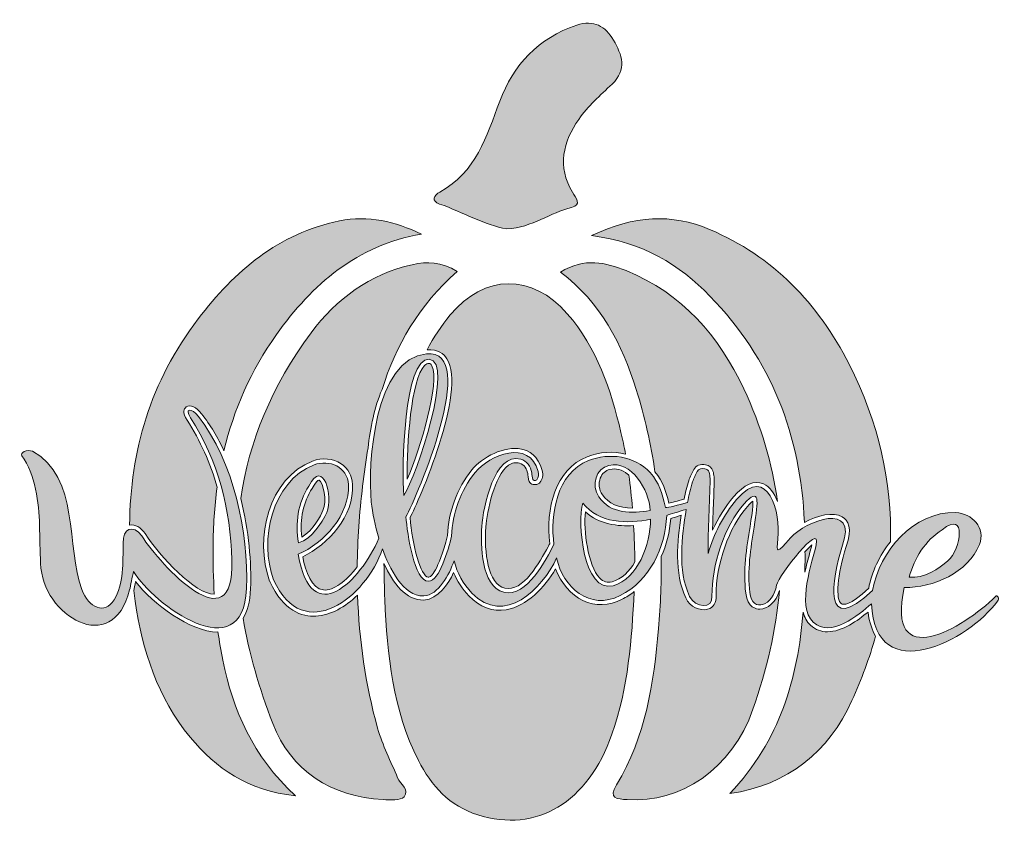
# Model space of a CAD drawing. Header units: inches. Extents: x 0.3 to 11.7, y -10.8 to -1.2.
import ezdxf

# ---------------------------------------------------------------- set-up
doc = ezdxf.new("R2010")
doc.units = ezdxf.units.IN
doc.header["$MEASUREMENT"] = 0
doc.layers.add('Layer 1', color=7, linetype='Continuous')

# ---------------------------------------------------------------- blocks, each defined once
blk = doc.blocks.new('block 3')
at = {"layer": 'Layer 1', "true_color": 0x9dbfbb}
h = blk.add_hatch(color=253, dxfattribs=at)
h.dxf.hatch_style = 2
edge = h.paths.add_edge_path()
edge.add_spline(control_points=[(5.17, -3.4), (5.444, -3.495), (5.699, -3.647), (5.956, -3.692), (6.259, -3.674), (6.467, -3.498), (6.716, -3.439), (6.836, -3.411), (6.767, -3.326), (6.727, -3.262), (6.542, -2.961), (6.617, -2.671), (6.799, -2.408), (6.906, -2.254), (7.052, -2.125), (7.189, -1.995), (7.37, -1.824), (7.305, -1.65), (7.206, -1.479), (7.11, -1.315), (6.976, -1.239), (6.775, -1.305), (6.325, -1.454), (6.032, -1.771), (5.874, -2.196), (5.72, -2.61), (5.595, -3.028), (5.171, -3.259), (5.105, -3.295), (5.064, -3.363), (5.17, -3.4)], knot_values=[0, 0, 0, 0, 1, 1, 1, 2, 2, 2, 3, 3, 3, 4, 4, 4, 5, 5, 5, 6, 6, 6, 7, 7, 7, 8, 8, 8, 9, 9, 9, 10, 10, 10, 10], degree=3, periodic=1)
h = blk.add_hatch(color=253, dxfattribs=at)
h.dxf.hatch_style = 2
edge = h.paths.add_edge_path()
edge.add_spline(control_points=[(1.721, -7.26), (1.893, -7.529), (2.311, -7.972), (2.531, -7.971), (2.519, -7.783), (2.515, -7.594), (2.516, -7.406), (2.517, -7.172), (2.533, -6.942), (2.564, -6.717), (2.485, -6.433), (2.368, -6.172), (2.211, -5.93), (2.153, -5.84), (2.174, -5.797), (2.202, -5.777), (2.247, -5.745), (2.319, -5.778), (2.382, -5.857), (2.485, -5.989), (2.572, -6.135), (2.644, -6.29), (2.759, -5.809), (2.957, -5.352), (3.258, -4.929), (3.679, -4.339), (4.201, -3.883), (4.958, -3.752), (4.65, -3.603), (4.333, -3.528), (3.996, -3.597), (3.282, -3.743), (2.768, -4.187), (2.342, -4.744), (1.779, -5.481), (1.546, -6.296), (1.539, -7.161), (1.602, -7.149), (1.669, -7.185), (1.721, -7.26)], knot_values=[0, 0, 0, 0, 1, 1, 1, 2, 2, 2, 3, 3, 3, 4, 4, 4, 5, 5, 5, 6, 6, 6, 7, 7, 7, 8, 8, 8, 9, 9, 9, 10, 10, 10, 11, 11, 11, 12, 12, 12, 13, 13, 13, 13], degree=3, periodic=1)
h = blk.add_hatch(color=253, dxfattribs=at)
h.dxf.hatch_style = 2
edge = h.paths.add_edge_path()
edge.add_spline(control_points=[(9.886, -7.064), (9.952, -7.103), (10.013, -7.195), (9.932, -7.413), (9.828, -7.742), (9.803, -8.036), (9.876, -8.082), (9.894, -8.093), (9.97, -8.113), (10.195, -7.901), (10.232, -7.709), (10.322, -7.516), (10.45, -7.355), (10.469, -6.658), (10.314, -5.962), (9.965, -5.274), (9.606, -4.567), (9.075, -4.01), (8.331, -3.697), (7.89, -3.511), (7.448, -3.528), (6.95, -3.77), (7.552, -3.845), (7.976, -4.108), (8.336, -4.478), (9.055, -5.218), (9.401, -6.116), (9.442, -7.128), (9.595, -7.047), (9.78, -7.001), (9.886, -7.064)], knot_values=[0, 0, 0, 0, 1, 1, 1, 2, 2, 2, 3, 3, 3, 4, 4, 4, 5, 5, 5, 6, 6, 6, 7, 7, 7, 8, 8, 8, 9, 9, 9, 10, 10, 10, 10], degree=3, periodic=1)
h = blk.add_hatch(color=253, dxfattribs=at)
h.dxf.hatch_style = 2
edge = h.paths.add_edge_path()
edge.add_spline(control_points=[(3.18, -7.82), (3.18, -7.819), (3.179, -7.818), (3.179, -7.816), (2.995, -7.317), (3.17, -6.609), (3.682, -6.41), (3.794, -6.368), (3.922, -6.38), (4.016, -6.442), (4.098, -6.496), (4.146, -6.582), (4.15, -6.684), (4.167, -7.054), (3.868, -7.39), (3.566, -7.531), (3.601, -7.707), (3.671, -7.904), (3.809, -7.92), (3.926, -7.934), (4.075, -7.816), (4.205, -7.649), (4.208, -7.335), (4.23, -7.02), (4.268, -6.705), (4.286, -6.554), (4.307, -6.404), (4.332, -6.256), (4.357, -6.024), (4.407, -5.778), (4.495, -5.573), (4.658, -5.06), (4.921, -4.586), (5.377, -4.188), (5.187, -4.077), (5.024, -4.071), (4.85, -4.11), (4.35, -4.222), (3.961, -4.51), (3.665, -4.907), (3.2, -5.534), (2.937, -6.184), (2.841, -6.85), (2.936, -7.228), (2.967, -7.606), (2.956, -7.904), (2.95, -8.065), (2.915, -8.176), (2.868, -8.252), (2.937, -8.659), (3.055, -9.071), (3.216, -9.485), (3.43, -10.038), (3.896, -10.344), (4.509, -10.375), (4.592, -10.379), (4.709, -10.389), (4.753, -10.342), (4.824, -10.266), (4.709, -10.196), (4.678, -10.121), (4.598, -9.928), (4.5, -9.739), (4.444, -9.539), (4.3, -9.025), (4.227, -8.504), (4.209, -7.981), (4.065, -8.119), (3.894, -8.217), (3.72, -8.226), (3.562, -8.235), (3.34, -8.171), (3.18, -7.82)], knot_values=[0, 0, 0, 0, 1, 1, 1, 2, 2, 2, 3, 3, 3, 4, 4, 4, 5, 5, 5, 6, 6, 6, 7, 7, 7, 8, 8, 8, 9, 9, 9, 10, 10, 10, 11, 11, 11, 12, 12, 12, 13, 13, 13, 14, 14, 14, 15, 15, 15, 16, 16, 16, 17, 17, 17, 18, 18, 18, 19, 19, 19, 20, 20, 20, 21, 21, 21, 22, 22, 22, 23, 23, 23, 24, 24, 24, 24], degree=3, periodic=1)
h = blk.add_hatch(color=253, dxfattribs=at)
h.dxf.hatch_style = 2
edge = h.paths.add_edge_path()
edge.add_spline(control_points=[(8.032, -6.857), (8.048, -6.782), (8.067, -6.71), (8.087, -6.641), (8.087, -6.64), (8.087, -6.639), (8.088, -6.638), (8.103, -6.594), (8.123, -6.55), (8.147, -6.509), (8.173, -6.463), (8.226, -6.441), (8.285, -6.453), (8.328, -6.463), (8.358, -6.488), (8.371, -6.525), (8.371, -6.525), (8.371, -6.526), (8.371, -6.527), (8.378, -6.55), (8.381, -6.574), (8.384, -6.595), (8.384, -6.595), (8.386, -6.606), (8.386, -6.606), (8.386, -6.608), (8.387, -6.611), (8.386, -6.614), (8.384, -6.732), (8.38, -6.851), (8.375, -6.967), (8.372, -7.05), (8.368, -7.134), (8.366, -7.219), (8.433, -7.074), (8.515, -6.942), (8.611, -6.831), (8.738, -6.682), (8.856, -6.631), (8.962, -6.677), (9.036, -6.71), (9.09, -6.787), (9.127, -6.883), (9.065, -6.44), (8.937, -6), (8.733, -5.565), (8.443, -4.948), (8.011, -4.443), (7.354, -4.18), (7.115, -4.085), (6.868, -4.023), (6.585, -4.196), (7.058, -4.556), (7.307, -5.042), (7.473, -5.573), (7.573, -5.891), (7.644, -6.212), (7.692, -6.536), (7.784, -6.652), (7.819, -6.761), (7.854, -6.902), (7.891, -6.894), (7.954, -6.879), (8.032, -6.857)], knot_values=[0, 0, 0, 0, 1, 1, 1, 2, 2, 2, 3, 3, 3, 4, 4, 4, 5, 5, 5, 6, 6, 6, 7, 7, 7, 8, 8, 8, 9, 9, 9, 10, 10, 10, 11, 11, 11, 12, 12, 12, 13, 13, 13, 14, 14, 14, 15, 15, 15, 16, 16, 16, 17, 17, 17, 18, 18, 18, 19, 19, 19, 20, 20, 20, 21, 21, 21, 21], degree=3, periodic=1)
h = blk.add_hatch(color=253, dxfattribs=at)
h.dxf.hatch_style = 2
edge = h.paths.add_edge_path()
edge.add_spline(control_points=[(5.254, -5.211), (5.498, -5.586), (4.918, -6.891), (4.824, -7.073), (4.849, -7.391), (4.95, -7.77), (5.037, -7.77), (5.037, -7.77), (5.038, -7.77), (5.038, -7.77), (5.073, -7.77), (5.149, -7.706), (5.262, -7.284), (5.273, -7.004), (5.375, -6.731), (5.547, -6.514), (5.668, -6.363), (5.93, -6.229), (6.127, -6.27), (6.213, -6.288), (6.324, -6.346), (6.37, -6.521), (6.385, -6.576), (6.376, -6.624), (6.344, -6.662), (6.343, -6.664), (6.341, -6.666), (6.339, -6.668), (6.321, -6.684), (6.294, -6.69), (6.267, -6.685), (6.246, -6.681), (6.226, -6.665), (6.218, -6.649), (6.216, -6.645), (6.214, -6.641), (6.213, -6.637), (6.21, -6.622), (6.208, -6.606), (6.206, -6.592), (6.205, -6.58), (6.204, -6.568), (6.201, -6.558), (6.201, -6.557), (6.201, -6.556), (6.201, -6.555), (6.192, -6.507), (6.163, -6.45), (6.106, -6.435), (6.061, -6.423), (6.019, -6.431), (5.978, -6.459), (5.808, -6.58), (5.724, -7.006), (5.711, -7.181), (5.69, -7.482), (5.735, -7.851), (5.933, -7.899), (6.148, -7.952), (6.345, -7.589), (6.44, -7.415), (6.447, -7.403), (6.453, -7.391), (6.459, -7.38), (6.408, -6.974), (6.523, -6.505), (6.897, -6.359), (7.045, -6.302), (7.203, -6.293), (7.347, -6.328), (7.331, -6.244), (7.314, -6.16), (7.294, -6.076), (7.174, -5.574), (7.014, -5.085), (6.665, -4.684), (6.253, -4.21), (5.694, -4.216), (5.294, -4.699), (5.189, -4.825), (5.099, -4.961), (5.023, -5.106), (5.151, -5.097), (5.219, -5.158), (5.254, -5.211)], knot_values=[0, 0, 0, 0, 1, 1, 1, 2, 2, 2, 3, 3, 3, 4, 4, 4, 5, 5, 5, 6, 6, 6, 7, 7, 7, 8, 8, 8, 9, 9, 9, 10, 10, 10, 11, 11, 11, 12, 12, 12, 13, 13, 13, 14, 14, 14, 15, 15, 15, 16, 16, 16, 17, 17, 17, 18, 18, 18, 19, 19, 19, 20, 20, 20, 21, 21, 21, 22, 22, 22, 23, 23, 23, 24, 24, 24, 25, 25, 25, 26, 26, 26, 27, 27, 27, 28, 28, 28, 28], degree=3, periodic=1)
h = blk.add_hatch(color=253, dxfattribs=at)
h.dxf.hatch_style = 2
edge = h.paths.add_edge_path()
edge.add_spline(control_points=[(5.08, -5.293), (5.069, -5.27), (5.057, -5.266), (5.046, -5.266), (5.045, -5.266), (5.044, -5.266), (5.043, -5.266), (5.031, -5.266), (5.015, -5.269), (4.994, -5.291), (4.832, -5.456), (4.786, -6.209), (4.79, -6.624), (4.946, -6.262), (5.175, -5.487), (5.08, -5.293)], knot_values=[0, 0, 0, 0, 1, 1, 1, 2, 2, 2, 3, 3, 3, 4, 4, 4, 5, 5, 5, 5], degree=3, periodic=1)
h = blk.add_hatch(color=253, dxfattribs=at)
h.dxf.hatch_style = 2
edge = h.paths.add_edge_path()
edge.add_spline(control_points=[(7.164, -6.508), (7.113, -6.52), (7.072, -6.557), (7.052, -6.61), (7.027, -6.673), (7.036, -6.746), (7.076, -6.804), (7.147, -6.909), (7.265, -6.962), (7.428, -6.962), (7.417, -6.832), (7.404, -6.702), (7.386, -6.574), (7.382, -6.57), (7.377, -6.566), (7.372, -6.562), (7.304, -6.51), (7.234, -6.491), (7.164, -6.508)], knot_values=[0, 0, 0, 0, 1, 1, 1, 2, 2, 2, 3, 3, 3, 4, 4, 4, 5, 5, 5, 6, 6, 6, 6], degree=3, periodic=1)
h = blk.add_hatch(color=253, dxfattribs=at)
h.dxf.hatch_style = 2
edge = h.paths.add_edge_path()
edge.add_spline(control_points=[(3.803, -6.991), (3.854, -6.878), (3.808, -6.657), (3.758, -6.633), (3.757, -6.633), (3.756, -6.633), (3.755, -6.633), (3.745, -6.633), (3.717, -6.654), (3.681, -6.725), (3.68, -6.727), (3.679, -6.728), (3.678, -6.73), (3.575, -6.89), (3.531, -7.091), (3.554, -7.3), (3.693, -7.22), (3.779, -7.048), (3.803, -6.991)], knot_values=[0, 0, 0, 0, 1, 1, 1, 2, 2, 2, 3, 3, 3, 4, 4, 4, 5, 5, 5, 6, 6, 6, 6], degree=3, periodic=1)
h = blk.add_hatch(color=253, dxfattribs=at)
h.dxf.hatch_style = 2
edge = h.paths.add_edge_path()
edge.add_spline(control_points=[(8.92, -8.145), (8.919, -8.145), (8.919, -8.145), (8.918, -8.145), (8.885, -8.145), (8.776, -8.13), (8.755, -7.957), (8.724, -7.697), (8.763, -7.429), (8.805, -7.176), (8.818, -7.102), (8.844, -6.942), (8.839, -6.879), (8.826, -6.889), (8.805, -6.907), (8.774, -6.942), (8.561, -7.177), (8.404, -7.626), (8.407, -7.988), (8.416, -8.066), (8.378, -8.126), (8.308, -8.146), (8.223, -8.169), (8.1, -8.122), (8.053, -8.014), (7.914, -7.716), (7.954, -7.352), (7.998, -7.045), (7.951, -7.06), (7.908, -7.073), (7.876, -7.082), (7.865, -7.243), (7.827, -7.395), (7.766, -7.53), (7.769, -7.809), (7.757, -8.09), (7.733, -8.372), (7.678, -9.011), (7.583, -9.64), (7.242, -10.203), (7.143, -10.367), (7.25, -10.368), (7.368, -10.376), (7.988, -10.419), (8.592, -10.022), (8.84, -9.317), (9.003, -8.854), (9.11, -8.39), (9.15, -7.926), (9.111, -8.065), (9.009, -8.145), (8.92, -8.145)], knot_values=[0, 0, 0, 0, 1, 1, 1, 2, 2, 2, 3, 3, 3, 4, 4, 4, 5, 5, 5, 6, 6, 6, 7, 7, 7, 8, 8, 8, 9, 9, 9, 10, 10, 10, 11, 11, 11, 12, 12, 12, 13, 13, 13, 14, 14, 14, 15, 15, 15, 16, 16, 16, 17, 17, 17, 17], degree=3, periodic=1)
h = blk.add_hatch(color=253, dxfattribs=at)
h.dxf.hatch_style = 2
edge = h.paths.add_edge_path()
edge.add_spline(control_points=[(6.877, -7.005), (6.855, -7.223), (6.904, -7.635), (7.046, -7.781), (7.089, -7.825), (7.135, -7.839), (7.189, -7.824), (7.304, -7.792), (7.393, -7.703), (7.458, -7.591), (7.455, -7.448), (7.45, -7.307), (7.442, -7.167), (7.257, -7.178), (7.038, -7.151), (6.877, -7.005)], knot_values=[0, 0, 0, 0, 1, 1, 1, 2, 2, 2, 3, 3, 3, 4, 4, 4, 5, 5, 5, 5], degree=3, periodic=1)
h = blk.add_hatch(color=253, dxfattribs=at)
h.dxf.hatch_style = 2
edge = h.paths.add_edge_path()
edge.add_spline(control_points=[(9.53, -7.391), (9.508, -7.411), (9.48, -7.439), (9.449, -7.473), (9.45, -7.553), (9.449, -7.633), (9.448, -7.713), (9.465, -7.634), (9.486, -7.559), (9.503, -7.495), (9.514, -7.455), (9.524, -7.42), (9.53, -7.391)], knot_values=[0, 0, 0, 0, 1, 1, 1, 2, 2, 2, 3, 3, 3, 4, 4, 4, 4], degree=3, periodic=1)
h = blk.add_hatch(color=253, dxfattribs=at)
h.dxf.hatch_style = 2
edge = h.paths.add_edge_path()
edge.add_spline(control_points=[(6.848, -8.043), (6.708, -7.976), (6.591, -7.84), (6.528, -7.673), (6.4, -7.892), (6.186, -8.111), (5.951, -8.152), (5.792, -8.179), (5.641, -8.123), (5.512, -7.989), (5.436, -7.911), (5.376, -7.818), (5.334, -7.717), (5.27, -7.851), (5.154, -8.028), (4.986, -8.038), (4.777, -8.049), (4.623, -7.837), (4.518, -7.611), (4.519, -7.75), (4.522, -7.89), (4.528, -8.03), (4.557, -8.678), (4.619, -9.323), (4.921, -9.916), (5.072, -10.214), (5.284, -10.449), (5.617, -10.554), (6.308, -10.772), (6.906, -10.411), (7.188, -9.61), (7.38, -9.063), (7.421, -8.496), (7.448, -7.94), (7.404, -7.974), (7.356, -8.004), (7.306, -8.029), (7.151, -8.108), (6.993, -8.113), (6.848, -8.043)], knot_values=[0, 0, 0, 0, 1, 1, 1, 2, 2, 2, 3, 3, 3, 4, 4, 4, 5, 5, 5, 6, 6, 6, 7, 7, 7, 8, 8, 8, 9, 9, 9, 10, 10, 10, 11, 11, 11, 12, 12, 12, 13, 13, 13, 13], degree=3, periodic=1)
h = blk.add_hatch(color=253, dxfattribs=at)
h.dxf.hatch_style = 2
edge = h.paths.add_edge_path()
edge.add_spline(control_points=[(1.609, -7.822), (1.601, -7.863), (1.593, -7.902), (1.587, -7.927), (1.592, -7.968), (1.598, -8.009), (1.604, -8.05), (1.69, -8.632), (1.866, -9.183), (2.248, -9.645), (2.55, -10.011), (2.919, -10.268), (3.481, -10.331), (2.977, -9.866), (2.751, -9.33), (2.63, -8.741), (2.607, -8.632), (2.589, -8.522), (2.574, -8.412), (2.572, -8.412), (2.571, -8.413), (2.57, -8.413), (2.248, -8.413), (1.812, -8.08), (1.609, -7.822)], knot_values=[0, 0, 0, 0, 1, 1, 1, 2, 2, 2, 3, 3, 3, 4, 4, 4, 5, 5, 5, 6, 6, 6, 7, 7, 7, 8, 8, 8, 8], degree=3, periodic=1)
h = blk.add_hatch(color=253, dxfattribs=at)
h.dxf.hatch_style = 2
edge = h.paths.add_edge_path()
edge.add_spline(control_points=[(9.711, -8.41), (9.641, -8.41), (9.574, -8.388), (9.514, -8.333), (9.47, -8.292), (9.443, -8.24), (9.427, -8.18), (9.366, -8.948), (9.159, -9.679), (8.57, -10.306), (9.248, -10.206), (9.727, -9.817), (9.999, -9.215), (10.112, -8.965), (10.204, -8.714), (10.276, -8.463), (10.235, -8.392), (10.203, -8.3), (10.188, -8.179), (10.068, -8.277), (9.883, -8.41), (9.711, -8.41)], knot_values=[0, 0, 0, 0, 1, 1, 1, 2, 2, 2, 3, 3, 3, 4, 4, 4, 5, 5, 5, 6, 6, 6, 7, 7, 7, 7], degree=3, periodic=1)
at = {"layer": 'Layer 1', "lineweight": 0}
for points, knots in [([(5.17, -3.4), (5.444, -3.495), (5.699, -3.647), (5.956, -3.692), (6.259, -3.674), (6.467, -3.498), (6.716, -3.439), (6.836, -3.411), (6.767, -3.326), (6.727, -3.262), (6.542, -2.961), (6.617, -2.671), (6.799, -2.408), (6.906, -2.254), (7.052, -2.125), (7.189, -1.995), (7.37, -1.824), (7.305, -1.65), (7.206, -1.479), (7.11, -1.315), (6.976, -1.239), (6.775, -1.305), (6.325, -1.454), (6.032, -1.771), (5.874, -2.196), (5.72, -2.61), (5.595, -3.028), (5.171, -3.259), (5.105, -3.295), (5.064, -3.363), (5.17, -3.4)], [0, 0, 0, 0, 1, 1, 1, 2, 2, 2, 3, 3, 3, 4, 4, 4, 5, 5, 5, 6, 6, 6, 7, 7, 7, 8, 8, 8, 9, 9, 9, 10, 10, 10, 10]), ([(1.721, -7.26), (1.893, -7.529), (2.311, -7.972), (2.531, -7.971), (2.519, -7.783), (2.515, -7.594), (2.516, -7.406), (2.517, -7.172), (2.533, -6.942), (2.564, -6.717), (2.485, -6.433), (2.368, -6.172), (2.211, -5.93), (2.153, -5.84), (2.174, -5.797), (2.202, -5.777), (2.247, -5.745), (2.319, -5.778), (2.382, -5.857), (2.485, -5.989), (2.572, -6.135), (2.644, -6.29), (2.759, -5.809), (2.957, -5.352), (3.258, -4.929), (3.679, -4.339), (4.201, -3.883), (4.958, -3.752), (4.65, -3.603), (4.333, -3.528), (3.996, -3.597), (3.282, -3.743), (2.768, -4.187), (2.342, -4.744), (1.779, -5.481), (1.546, -6.296), (1.539, -7.161), (1.602, -7.149), (1.669, -7.185), (1.721, -7.26)], [0, 0, 0, 0, 1, 1, 1, 2, 2, 2, 3, 3, 3, 4, 4, 4, 5, 5, 5, 6, 6, 6, 7, 7, 7, 8, 8, 8, 9, 9, 9, 10, 10, 10, 11, 11, 11, 12, 12, 12, 13, 13, 13, 13]), ([(9.886, -7.064), (9.952, -7.103), (10.013, -7.195), (9.932, -7.413), (9.828, -7.742), (9.803, -8.036), (9.876, -8.082), (9.894, -8.093), (9.97, -8.113), (10.195, -7.901), (10.232, -7.709), (10.322, -7.516), (10.45, -7.355), (10.469, -6.658), (10.314, -5.962), (9.965, -5.274), (9.606, -4.567), (9.075, -4.01), (8.331, -3.697), (7.89, -3.511), (7.448, -3.528), (6.95, -3.77), (7.552, -3.845), (7.976, -4.108), (8.336, -4.478), (9.055, -5.218), (9.401, -6.116), (9.442, -7.128), (9.595, -7.047), (9.78, -7.001), (9.886, -7.064)], [0, 0, 0, 0, 1, 1, 1, 2, 2, 2, 3, 3, 3, 4, 4, 4, 5, 5, 5, 6, 6, 6, 7, 7, 7, 8, 8, 8, 9, 9, 9, 10, 10, 10, 10]), ([(3.18, -7.82), (3.18, -7.819), (3.179, -7.818), (3.179, -7.816), (2.995, -7.317), (3.17, -6.609), (3.682, -6.41), (3.794, -6.368), (3.922, -6.38), (4.016, -6.442), (4.098, -6.496), (4.146, -6.582), (4.15, -6.684), (4.167, -7.054), (3.868, -7.39), (3.566, -7.531), (3.601, -7.707), (3.671, -7.904), (3.809, -7.92), (3.926, -7.934), (4.075, -7.816), (4.205, -7.649), (4.208, -7.335), (4.23, -7.02), (4.268, -6.705), (4.286, -6.554), (4.307, -6.404), (4.332, -6.256), (4.357, -6.024), (4.407, -5.778), (4.495, -5.573), (4.658, -5.06), (4.921, -4.586), (5.377, -4.188), (5.187, -4.077), (5.024, -4.071), (4.85, -4.11), (4.35, -4.222), (3.961, -4.51), (3.665, -4.907), (3.2, -5.534), (2.937, -6.184), (2.841, -6.85), (2.936, -7.228), (2.967, -7.606), (2.956, -7.904), (2.95, -8.065), (2.915, -8.176), (2.868, -8.252), (2.937, -8.659), (3.055, -9.071), (3.216, -9.485), (3.43, -10.038), (3.896, -10.344), (4.509, -10.375), (4.592, -10.379), (4.709, -10.389), (4.753, -10.342), (4.824, -10.266), (4.709, -10.196), (4.678, -10.121), (4.598, -9.928), (4.5, -9.739), (4.444, -9.539), (4.3, -9.025), (4.227, -8.504), (4.209, -7.981), (4.065, -8.119), (3.894, -8.217), (3.72, -8.226), (3.562, -8.235), (3.34, -8.171), (3.18, -7.82)], [0, 0, 0, 0, 1, 1, 1, 2, 2, 2, 3, 3, 3, 4, 4, 4, 5, 5, 5, 6, 6, 6, 7, 7, 7, 8, 8, 8, 9, 9, 9, 10, 10, 10, 11, 11, 11, 12, 12, 12, 13, 13, 13, 14, 14, 14, 15, 15, 15, 16, 16, 16, 17, 17, 17, 18, 18, 18, 19, 19, 19, 20, 20, 20, 21, 21, 21, 22, 22, 22, 23, 23, 23, 24, 24, 24, 24]), ([(8.032, -6.857), (8.048, -6.782), (8.067, -6.71), (8.087, -6.641), (8.087, -6.64), (8.087, -6.639), (8.088, -6.638), (8.103, -6.594), (8.123, -6.55), (8.147, -6.509), (8.173, -6.463), (8.226, -6.441), (8.285, -6.453), (8.328, -6.463), (8.358, -6.488), (8.371, -6.525), (8.371, -6.525), (8.371, -6.526), (8.371, -6.527), (8.378, -6.55), (8.381, -6.574), (8.384, -6.595), (8.384, -6.595), (8.386, -6.606), (8.386, -6.606), (8.386, -6.608), (8.387, -6.611), (8.386, -6.614), (8.384, -6.732), (8.38, -6.851), (8.375, -6.967), (8.372, -7.05), (8.368, -7.134), (8.366, -7.219), (8.433, -7.074), (8.515, -6.942), (8.611, -6.831), (8.738, -6.682), (8.856, -6.631), (8.962, -6.677), (9.036, -6.71), (9.09, -6.787), (9.127, -6.883), (9.065, -6.44), (8.937, -6), (8.733, -5.565), (8.443, -4.948), (8.011, -4.443), (7.354, -4.18), (7.115, -4.085), (6.868, -4.023), (6.585, -4.196), (7.058, -4.556), (7.307, -5.042), (7.473, -5.573), (7.573, -5.891), (7.644, -6.212), (7.692, -6.536), (7.784, -6.652), (7.819, -6.761), (7.854, -6.902), (7.891, -6.894), (7.954, -6.879), (8.032, -6.857)], [0, 0, 0, 0, 1, 1, 1, 2, 2, 2, 3, 3, 3, 4, 4, 4, 5, 5, 5, 6, 6, 6, 7, 7, 7, 8, 8, 8, 9, 9, 9, 10, 10, 10, 11, 11, 11, 12, 12, 12, 13, 13, 13, 14, 14, 14, 15, 15, 15, 16, 16, 16, 17, 17, 17, 18, 18, 18, 19, 19, 19, 20, 20, 20, 21, 21, 21, 21]), ([(5.254, -5.211), (5.498, -5.586), (4.918, -6.891), (4.824, -7.073), (4.849, -7.391), (4.95, -7.77), (5.037, -7.77), (5.037, -7.77), (5.038, -7.77), (5.038, -7.77), (5.073, -7.77), (5.149, -7.706), (5.262, -7.284), (5.273, -7.004), (5.375, -6.731), (5.547, -6.514), (5.668, -6.363), (5.93, -6.229), (6.127, -6.27), (6.213, -6.288), (6.324, -6.346), (6.37, -6.521), (6.385, -6.576), (6.376, -6.624), (6.344, -6.662), (6.343, -6.664), (6.341, -6.666), (6.339, -6.668), (6.321, -6.684), (6.294, -6.69), (6.267, -6.685), (6.246, -6.681), (6.226, -6.665), (6.218, -6.649), (6.216, -6.645), (6.214, -6.641), (6.213, -6.637), (6.21, -6.622), (6.208, -6.606), (6.206, -6.592), (6.205, -6.58), (6.204, -6.568), (6.201, -6.558), (6.201, -6.557), (6.201, -6.556), (6.201, -6.555), (6.192, -6.507), (6.163, -6.45), (6.106, -6.435), (6.061, -6.423), (6.019, -6.431), (5.978, -6.459), (5.808, -6.58), (5.724, -7.006), (5.711, -7.181), (5.69, -7.482), (5.735, -7.851), (5.933, -7.899), (6.148, -7.952), (6.345, -7.589), (6.44, -7.415), (6.447, -7.403), (6.453, -7.391), (6.459, -7.38), (6.408, -6.974), (6.523, -6.505), (6.897, -6.359), (7.045, -6.302), (7.203, -6.293), (7.347, -6.328), (7.331, -6.244), (7.314, -6.16), (7.294, -6.076), (7.174, -5.574), (7.014, -5.085), (6.665, -4.684), (6.253, -4.21), (5.694, -4.216), (5.294, -4.699), (5.189, -4.825), (5.099, -4.961), (5.023, -5.106), (5.151, -5.097), (5.219, -5.158), (5.254, -5.211)], [0, 0, 0, 0, 1, 1, 1, 2, 2, 2, 3, 3, 3, 4, 4, 4, 5, 5, 5, 6, 6, 6, 7, 7, 7, 8, 8, 8, 9, 9, 9, 10, 10, 10, 11, 11, 11, 12, 12, 12, 13, 13, 13, 14, 14, 14, 15, 15, 15, 16, 16, 16, 17, 17, 17, 18, 18, 18, 19, 19, 19, 20, 20, 20, 21, 21, 21, 22, 22, 22, 23, 23, 23, 24, 24, 24, 25, 25, 25, 26, 26, 26, 27, 27, 27, 28, 28, 28, 28]), ([(5.08, -5.293), (5.069, -5.27), (5.057, -5.266), (5.046, -5.266), (5.045, -5.266), (5.044, -5.266), (5.043, -5.266), (5.031, -5.266), (5.015, -5.269), (4.994, -5.291), (4.832, -5.456), (4.786, -6.209), (4.79, -6.624), (4.946, -6.262), (5.175, -5.487), (5.08, -5.293)], [0, 0, 0, 0, 1, 1, 1, 2, 2, 2, 3, 3, 3, 4, 4, 4, 5, 5, 5, 5]), ([(7.164, -6.508), (7.113, -6.52), (7.072, -6.557), (7.052, -6.61), (7.027, -6.673), (7.036, -6.746), (7.076, -6.804), (7.147, -6.909), (7.265, -6.962), (7.428, -6.962), (7.417, -6.832), (7.404, -6.702), (7.386, -6.574), (7.382, -6.57), (7.377, -6.566), (7.372, -6.562), (7.304, -6.51), (7.234, -6.491), (7.164, -6.508)], [0, 0, 0, 0, 1, 1, 1, 2, 2, 2, 3, 3, 3, 4, 4, 4, 5, 5, 5, 6, 6, 6, 6]), ([(3.803, -6.991), (3.854, -6.878), (3.808, -6.657), (3.758, -6.633), (3.757, -6.633), (3.756, -6.633), (3.755, -6.633), (3.745, -6.633), (3.717, -6.654), (3.681, -6.725), (3.68, -6.727), (3.679, -6.728), (3.678, -6.73), (3.575, -6.89), (3.531, -7.091), (3.554, -7.3), (3.693, -7.22), (3.779, -7.048), (3.803, -6.991)], [0, 0, 0, 0, 1, 1, 1, 2, 2, 2, 3, 3, 3, 4, 4, 4, 5, 5, 5, 6, 6, 6, 6]), ([(8.92, -8.145), (8.919, -8.145), (8.919, -8.145), (8.918, -8.145), (8.885, -8.145), (8.776, -8.13), (8.755, -7.957), (8.724, -7.697), (8.763, -7.429), (8.805, -7.176), (8.818, -7.102), (8.844, -6.942), (8.839, -6.879), (8.826, -6.889), (8.805, -6.907), (8.774, -6.942), (8.561, -7.177), (8.404, -7.626), (8.407, -7.988), (8.416, -8.066), (8.378, -8.126), (8.308, -8.146), (8.223, -8.169), (8.1, -8.122), (8.053, -8.014), (7.914, -7.716), (7.954, -7.352), (7.998, -7.045), (7.951, -7.06), (7.908, -7.073), (7.876, -7.082), (7.865, -7.243), (7.827, -7.395), (7.766, -7.53), (7.769, -7.809), (7.757, -8.09), (7.733, -8.372), (7.678, -9.011), (7.583, -9.64), (7.242, -10.203), (7.143, -10.367), (7.25, -10.368), (7.368, -10.376), (7.988, -10.419), (8.592, -10.022), (8.84, -9.317), (9.003, -8.854), (9.11, -8.39), (9.15, -7.926), (9.111, -8.065), (9.009, -8.145), (8.92, -8.145)], [0, 0, 0, 0, 1, 1, 1, 2, 2, 2, 3, 3, 3, 4, 4, 4, 5, 5, 5, 6, 6, 6, 7, 7, 7, 8, 8, 8, 9, 9, 9, 10, 10, 10, 11, 11, 11, 12, 12, 12, 13, 13, 13, 14, 14, 14, 15, 15, 15, 16, 16, 16, 17, 17, 17, 17]), ([(6.877, -7.005), (6.855, -7.223), (6.904, -7.635), (7.046, -7.781), (7.089, -7.825), (7.135, -7.839), (7.189, -7.824), (7.304, -7.792), (7.393, -7.703), (7.458, -7.591), (7.455, -7.448), (7.45, -7.307), (7.442, -7.167), (7.257, -7.178), (7.038, -7.151), (6.877, -7.005)], [0, 0, 0, 0, 1, 1, 1, 2, 2, 2, 3, 3, 3, 4, 4, 4, 5, 5, 5, 5]), ([(9.53, -7.391), (9.508, -7.411), (9.48, -7.439), (9.449, -7.473), (9.45, -7.553), (9.449, -7.633), (9.448, -7.713), (9.465, -7.634), (9.486, -7.559), (9.503, -7.495), (9.514, -7.455), (9.524, -7.42), (9.53, -7.391)], [0, 0, 0, 0, 1, 1, 1, 2, 2, 2, 3, 3, 3, 4, 4, 4, 4]), ([(6.848, -8.043), (6.708, -7.976), (6.591, -7.84), (6.528, -7.673), (6.4, -7.892), (6.186, -8.111), (5.951, -8.152), (5.792, -8.179), (5.641, -8.123), (5.512, -7.989), (5.436, -7.911), (5.376, -7.818), (5.334, -7.717), (5.27, -7.851), (5.154, -8.028), (4.986, -8.038), (4.777, -8.049), (4.623, -7.837), (4.518, -7.611), (4.519, -7.75), (4.522, -7.89), (4.528, -8.03), (4.557, -8.678), (4.619, -9.323), (4.921, -9.916), (5.072, -10.214), (5.284, -10.449), (5.617, -10.554), (6.308, -10.772), (6.906, -10.411), (7.188, -9.61), (7.38, -9.063), (7.421, -8.496), (7.448, -7.94), (7.404, -7.974), (7.356, -8.004), (7.306, -8.029), (7.151, -8.108), (6.993, -8.113), (6.848, -8.043)], [0, 0, 0, 0, 1, 1, 1, 2, 2, 2, 3, 3, 3, 4, 4, 4, 5, 5, 5, 6, 6, 6, 7, 7, 7, 8, 8, 8, 9, 9, 9, 10, 10, 10, 11, 11, 11, 12, 12, 12, 13, 13, 13, 13]), ([(1.609, -7.822), (1.601, -7.863), (1.593, -7.902), (1.587, -7.927), (1.592, -7.968), (1.598, -8.009), (1.604, -8.05), (1.69, -8.632), (1.866, -9.183), (2.248, -9.645), (2.55, -10.011), (2.919, -10.268), (3.481, -10.331), (2.977, -9.866), (2.751, -9.33), (2.63, -8.741), (2.607, -8.632), (2.589, -8.522), (2.574, -8.412), (2.572, -8.412), (2.571, -8.413), (2.57, -8.413), (2.248, -8.413), (1.812, -8.08), (1.609, -7.822)], [0, 0, 0, 0, 1, 1, 1, 2, 2, 2, 3, 3, 3, 4, 4, 4, 5, 5, 5, 6, 6, 6, 7, 7, 7, 8, 8, 8, 8]), ([(9.711, -8.41), (9.641, -8.41), (9.574, -8.388), (9.514, -8.333), (9.47, -8.292), (9.443, -8.24), (9.427, -8.18), (9.366, -8.948), (9.159, -9.679), (8.57, -10.306), (9.248, -10.206), (9.727, -9.817), (9.999, -9.215), (10.112, -8.965), (10.204, -8.714), (10.276, -8.463), (10.235, -8.392), (10.203, -8.3), (10.188, -8.179), (10.068, -8.277), (9.883, -8.41), (9.711, -8.41)], [0, 0, 0, 0, 1, 1, 1, 2, 2, 2, 3, 3, 3, 4, 4, 4, 5, 5, 5, 6, 6, 6, 7, 7, 7, 7])]:
    blk.add_open_spline(points, degree=3, knots=knots, dxfattribs=at)
blk = doc.blocks.new('block 5')
at = {"layer": 'Layer 1', "true_color": 0x231f20}
h = blk.add_hatch(color=250, dxfattribs=at)
h.dxf.hatch_style = 2
edge = h.paths.add_edge_path()
edge.add_spline(control_points=[(11.681, -7.995), (11.303, -8.377), (10.387, -8.899), (10.612, -7.89), (10.948, -7.899), (11.36, -7.716), (11.491, -7.389), (11.569, -7.194), (11.405, -7.024), (11.214, -7.012), (10.717, -7.004), (10.322, -7.465), (10.24, -7.925), (9.651, -8.485), (9.758, -7.803), (9.887, -7.397), (10.078, -6.884), (9.457, -7.107), (9.28, -7.309), (9.114, -7.499), (9.111, -7.494), (9.132, -7.317), (9.167, -7.027), (9.018, -6.428), (8.647, -6.862), (8.495, -7.04), (8.382, -7.264), (8.314, -7.492), (8.312, -7.198), (8.333, -6.907), (8.338, -6.613), (8.335, -6.59), (8.332, -6.564), (8.325, -6.54), (8.318, -6.519), (8.3, -6.506), (8.275, -6.5), (8.238, -6.493), (8.205, -6.504), (8.188, -6.533), (8.166, -6.572), (8.147, -6.613), (8.133, -6.654), (8.111, -6.73), (8.09, -6.812), (8.073, -6.895), (7.962, -6.928), (7.847, -6.956), (7.817, -6.956), (7.775, -6.776), (7.741, -6.668), (7.637, -6.546), (7.452, -6.349), (7.159, -6.309), (6.914, -6.404), (6.541, -6.55), (6.461, -7.04), (6.509, -7.389), (6.414, -7.559), (6.196, -8.014), (5.921, -7.946), (5.652, -7.88), (5.649, -7.382), (5.663, -7.178), (5.68, -6.948), (5.812, -6.306), (6.119, -6.388), (6.192, -6.408), (6.236, -6.476), (6.248, -6.547), (6.254, -6.572), (6.254, -6.6), (6.26, -6.626), (6.263, -6.632), (6.273, -6.637), (6.276, -6.637), (6.288, -6.64), (6.301, -6.637), (6.307, -6.632), (6.332, -6.601), (6.333, -6.567), (6.324, -6.533), (6.223, -6.148), (5.75, -6.337), (5.585, -6.544), (5.417, -6.755), (5.32, -7.021), (5.31, -7.291), (5.267, -7.453), (5.17, -7.817), (5.038, -7.819), (4.876, -7.821), (4.79, -7.266), (4.775, -7.062), (4.897, -6.846), (5.647, -5.095), (5.017, -5.154), (4.407, -5.211), (4.324, -6.435), (4.369, -6.89), (4.382, -7.02), (4.414, -7.169), (4.458, -7.315), (4.241, -7.817), (3.67, -8.399), (3.512, -7.502), (3.821, -7.373), (4.117, -7.036), (4.102, -6.686), (4.093, -6.478), (3.878, -6.388), (3.699, -6.455), (3.199, -6.65), (3.056, -7.344), (3.224, -7.8), (3.58, -8.581), (4.314, -8), (4.5, -7.44), (4.579, -7.654), (4.743, -8.003), (4.983, -7.99), (5.157, -7.98), (5.282, -7.742), (5.339, -7.578), (5.374, -7.721), (5.445, -7.851), (5.547, -7.956), (5.926, -8.349), (6.375, -7.91), (6.54, -7.545), (6.614, -7.892), (6.927, -8.167), (7.285, -7.986), (7.632, -7.811), (7.813, -7.427), (7.83, -7.046), (7.873, -7.033), (7.965, -7.006), (8.057, -6.976), (8.009, -7.3), (7.952, -7.684), (8.097, -7.995), (8.157, -8.133), (8.379, -8.148), (8.359, -7.991), (8.355, -7.636), (8.504, -7.168), (8.738, -6.91), (8.919, -6.71), (8.906, -6.867), (8.853, -7.184), (8.811, -7.434), (8.773, -7.698), (8.803, -7.951), (8.832, -8.198), (9.08, -8.105), (9.115, -7.864), (9.144, -7.746), (9.642, -7.108), (9.58, -7.39), (9.54, -7.576), (9.344, -8.109), (9.546, -8.297), (9.751, -8.487), (10.074, -8.215), (10.228, -8.081), (10.272, -9.084), (11.372, -8.512), (11.704, -8.051), (11.737, -8.02), (11.698, -7.974), (11.681, -7.995)], knot_values=[0, 0, 0, 0, 1, 1, 1, 2, 2, 2, 3, 3, 3, 4, 4, 4, 5, 5, 5, 6, 6, 6, 7, 7, 7, 8, 8, 8, 9, 9, 9, 10, 10, 10, 11, 11, 11, 12, 12, 12, 13, 13, 13, 14, 14, 14, 15, 15, 15, 16, 16, 16, 17, 17, 17, 18, 18, 18, 19, 19, 19, 20, 20, 20, 21, 21, 21, 22, 22, 22, 23, 23, 23, 24, 24, 24, 25, 25, 25, 26, 26, 26, 27, 27, 27, 28, 28, 28, 29, 29, 29, 30, 30, 30, 31, 31, 31, 32, 32, 32, 33, 33, 33, 34, 34, 34, 35, 35, 35, 36, 36, 36, 37, 37, 37, 38, 38, 38, 39, 39, 39, 40, 40, 40, 41, 41, 41, 42, 42, 42, 43, 43, 43, 44, 44, 44, 45, 45, 45, 46, 46, 46, 47, 47, 47, 48, 48, 48, 49, 49, 49, 50, 50, 50, 51, 51, 51, 52, 52, 52, 53, 53, 53, 54, 54, 54, 55, 55, 55, 56, 56, 56, 57, 57, 57, 57], degree=3, periodic=1)
edge = h.paths.add_edge_path()
edge.add_spline(control_points=[(11.056, -7.214), (11.348, -6.977), (11.276, -7.443), (11.123, -7.58), (11.019, -7.673), (10.843, -7.786), (10.67, -7.771), (10.728, -7.546), (10.859, -7.341), (11.056, -7.214)], knot_values=[0, 0, 0, 0, 1, 1, 1, 2, 2, 2, 3, 3, 3, 3], degree=3, periodic=1)
edge = h.paths.add_edge_path()
edge.add_spline(control_points=[(3.638, -6.704), (3.805, -6.369), (3.93, -6.825), (3.848, -7.011), (3.791, -7.138), (3.679, -7.313), (3.515, -7.37), (3.476, -7.141), (3.511, -6.901), (3.638, -6.704)], knot_values=[0, 0, 0, 0, 1, 1, 1, 2, 2, 2, 3, 3, 3, 3], degree=3, periodic=1)
edge = h.paths.add_edge_path()
edge.add_spline(control_points=[(5.048, -5.218), (5.349, -5.233), (4.901, -6.593), (4.749, -6.812), (4.725, -6.498), (4.75, -5.202), (5.048, -5.218)], knot_values=[0, 0, 0, 0, 1, 1, 1, 2, 2, 2, 2], degree=3, periodic=1)
edge = h.paths.add_edge_path()
edge.add_spline(control_points=[(7.153, -6.461), (7.413, -6.399), (7.628, -6.746), (7.634, -6.988), (7.424, -7.03), (7.17, -7.03), (7.036, -6.831), (6.94, -6.691), (7.002, -6.497), (7.153, -6.461)], knot_values=[0, 0, 0, 0, 1, 1, 1, 2, 2, 2, 3, 3, 3, 3], degree=3, periodic=1)
edge = h.paths.add_edge_path()
edge.add_spline(control_points=[(7.202, -7.87), (6.855, -7.967), (6.778, -7.124), (6.847, -6.902), (7.033, -7.141), (7.368, -7.149), (7.641, -7.091), (7.638, -7.388), (7.493, -7.789), (7.202, -7.87)], knot_values=[0, 0, 0, 0, 1, 1, 1, 2, 2, 2, 3, 3, 3, 3], degree=3, periodic=1)
h = blk.add_hatch(color=250, dxfattribs=at)
h.dxf.hatch_style = 2
edge = h.paths.add_edge_path()
edge.add_spline(control_points=[(2.252, -5.904), (2.578, -6.408), (2.718, -6.973), (2.737, -7.571), (2.767, -8.571), (1.904, -7.634), (1.681, -7.287), (1.582, -7.144), (1.452, -7.203), (1.464, -7.373), (1.459, -7.589), (1.47, -7.856), (1.358, -8.035), (1.246, -8.213), (1.062, -8.132), (0.98, -7.914), (0.792, -7.42), (0.955, -6.591), (0.403, -6.296), (0.334, -6.267), (0.251, -6.318), (0.278, -6.348), (0.433, -6.563), (0.478, -6.903), (0.483, -7.161), (0.486, -7.311), (0.491, -7.462), (0.496, -7.609), (0.516, -8.225), (1.342, -8.717), (1.539, -7.918), (1.551, -7.87), (1.57, -7.768), (1.584, -7.703), (1.813, -8.088), (2.871, -8.863), (2.908, -7.902), (2.933, -7.245), (2.758, -6.414), (2.344, -5.887), (2.265, -5.786), (2.175, -5.786), (2.252, -5.904)], knot_values=[0, 0, 0, 0, 1, 1, 1, 2, 2, 2, 3, 3, 3, 4, 4, 4, 5, 5, 5, 6, 6, 6, 7, 7, 7, 8, 8, 8, 9, 9, 9, 10, 10, 10, 11, 11, 11, 12, 12, 12, 13, 13, 13, 14, 14, 14, 14], degree=3, periodic=1)
at = {"layer": 'Layer 1', "lineweight": 0}
for points, knots in [([(11.681, -7.995), (11.303, -8.377), (10.387, -8.899), (10.612, -7.89), (10.948, -7.899), (11.36, -7.716), (11.491, -7.389), (11.569, -7.194), (11.405, -7.024), (11.214, -7.012), (10.717, -7.004), (10.322, -7.465), (10.24, -7.925), (9.651, -8.485), (9.758, -7.803), (9.887, -7.397), (10.078, -6.884), (9.457, -7.107), (9.28, -7.309), (9.114, -7.499), (9.111, -7.494), (9.132, -7.317), (9.167, -7.027), (9.018, -6.428), (8.647, -6.862), (8.495, -7.04), (8.382, -7.264), (8.314, -7.492), (8.312, -7.198), (8.333, -6.907), (8.338, -6.613), (8.335, -6.59), (8.332, -6.564), (8.325, -6.54), (8.318, -6.519), (8.3, -6.506), (8.275, -6.5), (8.238, -6.493), (8.205, -6.504), (8.188, -6.533), (8.166, -6.572), (8.147, -6.613), (8.133, -6.654), (8.111, -6.73), (8.09, -6.812), (8.073, -6.895), (7.962, -6.928), (7.847, -6.956), (7.817, -6.956), (7.775, -6.776), (7.741, -6.668), (7.637, -6.546), (7.452, -6.349), (7.159, -6.309), (6.914, -6.404), (6.541, -6.55), (6.461, -7.04), (6.509, -7.389), (6.414, -7.559), (6.196, -8.014), (5.921, -7.946), (5.652, -7.88), (5.649, -7.382), (5.663, -7.178), (5.68, -6.948), (5.812, -6.306), (6.119, -6.388), (6.192, -6.408), (6.236, -6.476), (6.248, -6.547), (6.254, -6.572), (6.254, -6.6), (6.26, -6.626), (6.263, -6.632), (6.273, -6.637), (6.276, -6.637), (6.288, -6.64), (6.301, -6.637), (6.307, -6.632), (6.332, -6.601), (6.333, -6.567), (6.324, -6.533), (6.223, -6.148), (5.75, -6.337), (5.585, -6.544), (5.417, -6.755), (5.32, -7.021), (5.31, -7.291), (5.267, -7.453), (5.17, -7.817), (5.038, -7.819), (4.876, -7.821), (4.79, -7.266), (4.775, -7.062), (4.897, -6.846), (5.647, -5.095), (5.017, -5.154), (4.407, -5.211), (4.324, -6.435), (4.369, -6.89), (4.382, -7.02), (4.414, -7.169), (4.458, -7.315), (4.241, -7.817), (3.67, -8.399), (3.512, -7.502), (3.821, -7.373), (4.117, -7.036), (4.102, -6.686), (4.093, -6.478), (3.878, -6.388), (3.699, -6.455), (3.199, -6.65), (3.056, -7.344), (3.224, -7.8), (3.58, -8.581), (4.314, -8), (4.5, -7.44), (4.579, -7.654), (4.743, -8.003), (4.983, -7.99), (5.157, -7.98), (5.282, -7.742), (5.339, -7.578), (5.374, -7.721), (5.445, -7.851), (5.547, -7.956), (5.926, -8.349), (6.375, -7.91), (6.54, -7.545), (6.614, -7.892), (6.927, -8.167), (7.285, -7.986), (7.632, -7.811), (7.813, -7.427), (7.83, -7.046), (7.873, -7.033), (7.965, -7.006), (8.057, -6.976), (8.009, -7.3), (7.952, -7.684), (8.097, -7.995), (8.157, -8.133), (8.379, -8.148), (8.359, -7.991), (8.355, -7.636), (8.504, -7.168), (8.738, -6.91), (8.919, -6.71), (8.906, -6.867), (8.853, -7.184), (8.811, -7.434), (8.773, -7.698), (8.803, -7.951), (8.832, -8.198), (9.08, -8.105), (9.115, -7.864), (9.144, -7.746), (9.642, -7.108), (9.58, -7.39), (9.54, -7.576), (9.344, -8.109), (9.546, -8.297), (9.751, -8.487), (10.074, -8.215), (10.228, -8.081), (10.272, -9.084), (11.372, -8.512), (11.704, -8.051), (11.737, -8.02), (11.698, -7.974), (11.681, -7.995)], [0, 0, 0, 0, 1, 1, 1, 2, 2, 2, 3, 3, 3, 4, 4, 4, 5, 5, 5, 6, 6, 6, 7, 7, 7, 8, 8, 8, 9, 9, 9, 10, 10, 10, 11, 11, 11, 12, 12, 12, 13, 13, 13, 14, 14, 14, 15, 15, 15, 16, 16, 16, 17, 17, 17, 18, 18, 18, 19, 19, 19, 20, 20, 20, 21, 21, 21, 22, 22, 22, 23, 23, 23, 24, 24, 24, 25, 25, 25, 26, 26, 26, 27, 27, 27, 28, 28, 28, 29, 29, 29, 30, 30, 30, 31, 31, 31, 32, 32, 32, 33, 33, 33, 34, 34, 34, 35, 35, 35, 36, 36, 36, 37, 37, 37, 38, 38, 38, 39, 39, 39, 40, 40, 40, 41, 41, 41, 42, 42, 42, 43, 43, 43, 44, 44, 44, 45, 45, 45, 46, 46, 46, 47, 47, 47, 48, 48, 48, 49, 49, 49, 50, 50, 50, 51, 51, 51, 52, 52, 52, 53, 53, 53, 54, 54, 54, 55, 55, 55, 56, 56, 56, 57, 57, 57, 57]), ([(5.048, -5.218), (5.349, -5.233), (4.901, -6.593), (4.749, -6.812), (4.725, -6.498), (4.75, -5.202), (5.048, -5.218)], [0, 0, 0, 0, 1, 1, 1, 2, 2, 2, 2]), ([(2.252, -5.904), (2.578, -6.408), (2.718, -6.973), (2.737, -7.571), (2.767, -8.571), (1.904, -7.634), (1.681, -7.287), (1.582, -7.144), (1.452, -7.203), (1.464, -7.373), (1.459, -7.589), (1.47, -7.856), (1.358, -8.035), (1.246, -8.213), (1.062, -8.132), (0.98, -7.914), (0.792, -7.42), (0.955, -6.591), (0.403, -6.296), (0.334, -6.267), (0.251, -6.318), (0.278, -6.348), (0.433, -6.563), (0.478, -6.903), (0.483, -7.161), (0.486, -7.311), (0.491, -7.462), (0.496, -7.609), (0.516, -8.225), (1.342, -8.717), (1.539, -7.918), (1.551, -7.87), (1.57, -7.768), (1.584, -7.703), (1.813, -8.088), (2.871, -8.863), (2.908, -7.902), (2.933, -7.245), (2.758, -6.414), (2.344, -5.887), (2.265, -5.786), (2.175, -5.786), (2.252, -5.904)], [0, 0, 0, 0, 1, 1, 1, 2, 2, 2, 3, 3, 3, 4, 4, 4, 5, 5, 5, 6, 6, 6, 7, 7, 7, 8, 8, 8, 9, 9, 9, 10, 10, 10, 11, 11, 11, 12, 12, 12, 13, 13, 13, 14, 14, 14, 14]), ([(3.638, -6.704), (3.805, -6.369), (3.93, -6.825), (3.848, -7.011), (3.791, -7.138), (3.679, -7.313), (3.515, -7.37), (3.476, -7.141), (3.511, -6.901), (3.638, -6.704)], [0, 0, 0, 0, 1, 1, 1, 2, 2, 2, 3, 3, 3, 3]), ([(7.153, -6.461), (7.413, -6.399), (7.628, -6.746), (7.634, -6.988), (7.424, -7.03), (7.17, -7.03), (7.036, -6.831), (6.94, -6.691), (7.002, -6.497), (7.153, -6.461)], [0, 0, 0, 0, 1, 1, 1, 2, 2, 2, 3, 3, 3, 3]), ([(7.202, -7.87), (6.855, -7.967), (6.778, -7.124), (6.847, -6.902), (7.033, -7.141), (7.368, -7.149), (7.641, -7.091), (7.638, -7.388), (7.493, -7.789), (7.202, -7.87)], [0, 0, 0, 0, 1, 1, 1, 2, 2, 2, 3, 3, 3, 3]), ([(11.056, -7.214), (11.348, -6.977), (11.276, -7.443), (11.123, -7.58), (11.019, -7.673), (10.843, -7.786), (10.67, -7.771), (10.728, -7.546), (10.859, -7.341), (11.056, -7.214)], [0, 0, 0, 0, 1, 1, 1, 2, 2, 2, 3, 3, 3, 3])]:
    blk.add_open_spline(points, degree=3, knots=knots, dxfattribs=at)
blk = doc.blocks.new('block 4')
at = {"layer": 'Layer 1'}
blk.add_blockref('block 5', (0, 0), dxfattribs=at)
blk = doc.blocks.new('block 2')
at = {"layer": 'Layer 1'}
for name in ['block 3', 'block 4']:
    blk.add_blockref(name, (0, 0), dxfattribs=at)

msp = doc.modelspace()

# ---------------------------------------------------------------- block references
at = {"layer": 'Layer 1'}
msp.add_blockref('block 2', (0, 0), dxfattribs=at)

doc.saveas('drawing.dxf')
